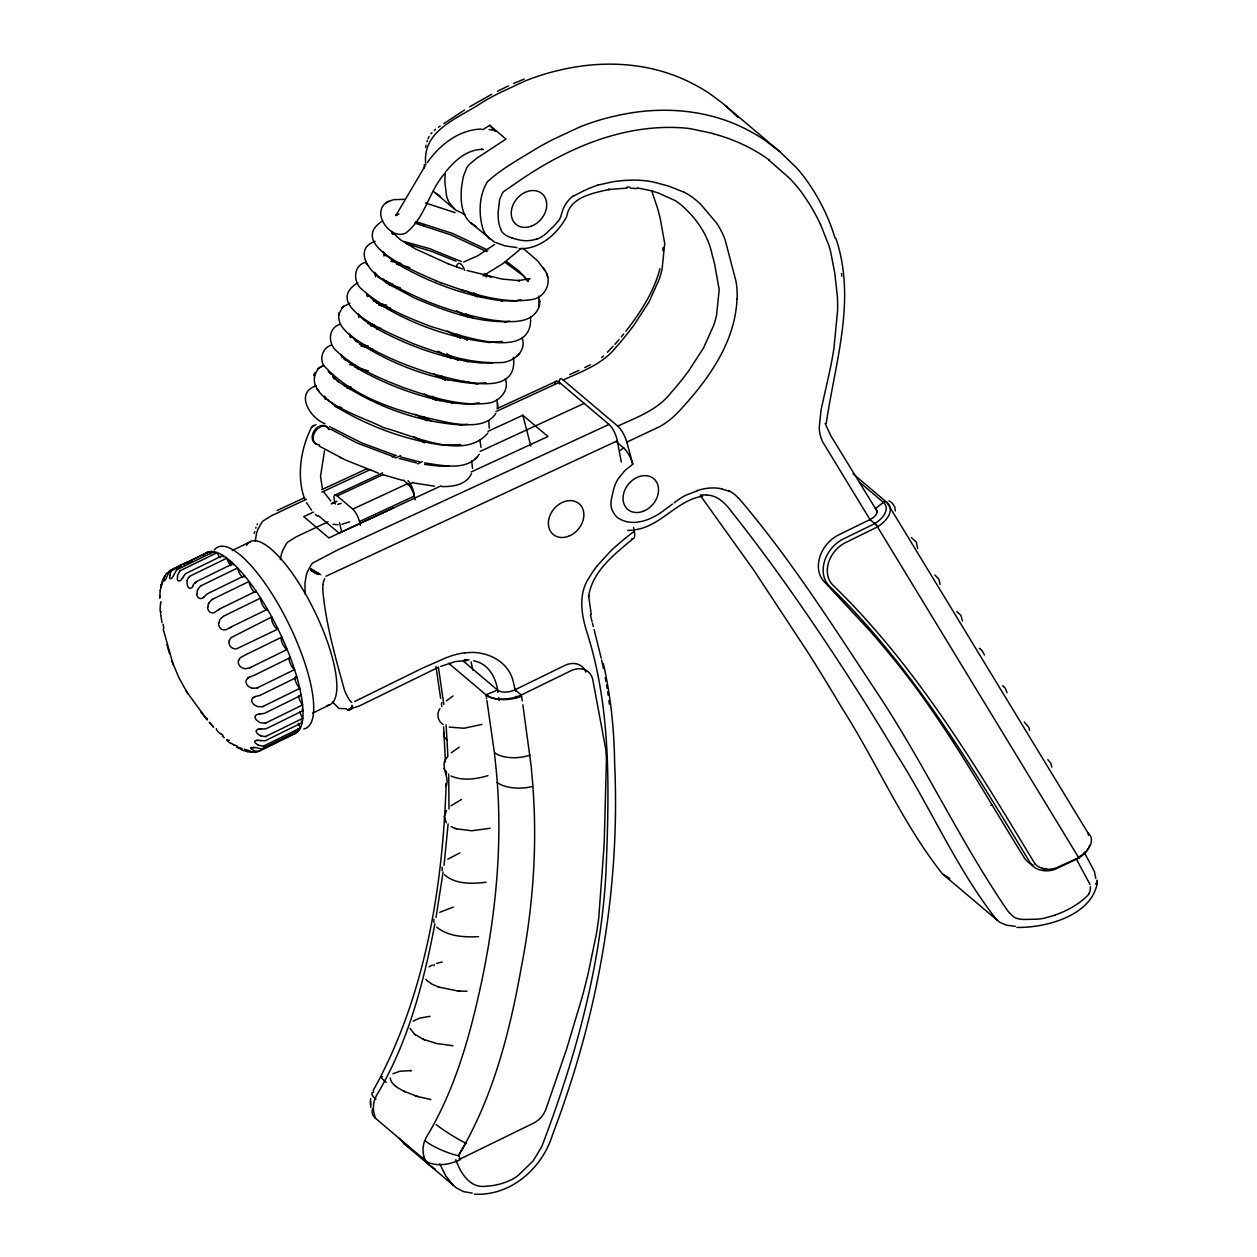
<?xml version="1.0" encoding="UTF-8"?>
<svg xmlns="http://www.w3.org/2000/svg" width="1257" height="1257" viewBox="0 0 1257 1257"><rect width="100%" height="100%" fill="white"/><g stroke="black" fill="none" stroke-linecap="round" stroke-linejoin="round"><path stroke-width="1.5" d="M322.798 589.407L322.955 584.678M322.782 589.926C325.736 623.865 335.399 657.175 344.402 689.952A65.191 51.396 -49.8 0 0 345.078 691.759L347.749 697.179A40.444 31.881 -49.8 0 0 351.19 701.956A10.26 8.092 -49.8 0 0 351.771 702.412M1078.946 858.515L1077.752 857.777M207.971 607.005L208.316 604.523M433.838 922.308L433.854 919.291M425.777 164.667C421.472 129.22 460.518 117.718 483.615 101.44A407.881 321.572 -49.8 0 1 498.149 93.568L525.127 80.967A217.445 171.439 -49.8 0 1 540.259 75.467L547.345 73.299A196.076 154.595 -49.8 0 1 558.281 70.502C604.067 59.236 653.844 62.269 695.655 85.24A243.151 191.708 -49.8 0 1 709.749 93.662L721.738 102.555L779.921 151.704L796.592 167.872A237.133 186.963 -49.8 0 1 805.25 178.478C818.338 196.516 828.709 216.675 835.009 238.092M370.784 1107.386L370.564 1098.697M244.581 749.565L246.529 751.199M448.985 808.989L448.686 774.029M472.569 468.468L471.626 460.926M390.236 1077.83C390.88 1084.791 398.626 1088.216 403.968 1091.265M737.011 299.119C735.078 343.192 707.471 380.777 678.434 411.903A66.92 52.763 -49.8 0 1 660.019 426.484L626.834 442.118L632.805 464.21L625.389 470.134A7.856 6.206 -49.8 0 0 624.572 470.951L624.258 471.312A29.854 23.537 -49.8 0 0 623.519 472.208L619.528 477.204M255.265 541.06L256.522 533.424A39.328 31.016 -49.8 0 1 257.874 529.433L261.597 522.582A11.376 8.956 -49.8 0 1 263.232 520.854L271.528 515.7L306.425 499.265M448.12 823.963L444.051 865.35M662.879 250.646L663.115 247.393M169.884 575.125L169.915 577.089M383.982 256.067L383.401 252.17L384.673 254.543L382.866 251.589L386.009 255.658L384.736 254.323L398.265 264.551L397.118 263.813C429.423 282.668 465.42 296.024 502.58 300.894L501.26 300.753L516.438 300.863L514.71 301.13L520.917 299.653M177.536 576.272L177.551 578.503M917.657 548.665L916.29 542.05L911.341 537.572M489.272 428.197L488.753 420.812M1097.33 882.87C1091.485 915.85 1045.871 927.965 1016.866 927.415M218.922 623.016L219.472 620.644A9.318 8.595 60.2 0 1 220.148 619.261L223.18 616.417M445.418 171.863L445.229 173.686A94.935 74.839 -49.8 0 0 444.899 182.516L446.534 195.872A43.272 34.112 -49.8 0 0 449.362 202.88L455.584 210.013L465.373 214.711M323.002 584.301L323.143 583.358A17.551 13.843 -49.8 0 1 323.505 581.881L324.62 578.597M160.519 603.517L160.315 605.968A6.002 0.927 -84.6 0 0 160.268 611.373A6.002 0.927 -84.6 0 0 161.163 611.766M280.311 559.664L281.364 554.463A39.344 31.016 -49.8 0 1 282.731 550.456L286.439 543.605A11.376 8.972 -49.8 0 1 288.073 541.877L296.385 536.739L327.967 521.844M442.103 867.189L442.228 870.818M443.093 872.154L436.006 917.437M160.88 585.903L160.833 587.49M318.791 368.018C296.133 398.265 366.463 418.015 383.511 427.679C412.107 434.875 464.163 461.523 487.92 433.005M351.709 706.968L352.054 705.303M386.308 280.955C418.408 300.234 454.28 313.354 491.11 319.875C507.215 322.216 534.256 325.547 539.504 304.98M539.489 305.137L539.724 301.491M160.22 590.444L159.655 598.143L160.409 596.022M539.206 306.739L538.813 296.071M434.922 923.706C423.656 982.958 408.006 1043.121 376.66 1095.161A32.493 25.627 -49.8 0 0 375.042 1098.917M497.458 408.651L497.034 399.789M161.697 584.584L162.436 581.001M161.65 584.804L161.477 586.72M351.253 707.66L351.85 706.12M324.51 450.792L320.519 476.356L322.483 489.146M513.422 357.271C518.905 400.999 452.567 378.608 430.884 373.455C406.121 365.693 381.814 355.794 359.753 341.998C350.609 335.603 337.347 327.527 338.809 314.58M339.013 313.669L342.658 307.258M358.858 317.597L359.031 316.733M338.604 315.68L339.233 312.569M229.355 641.054L230.141 638.886A9.318 8.375 37.7 0 1 230.989 637.692L271.748 616.936A6.819 2.043 64 0 0 273.319 624.289A6.819 2.043 64 0 0 277.986 629.019L236.709 648.769A9.49 8.218 -81.7 0 1 235.735 648.879L233.566 648.549A5.908 5.012 62.9 0 1 229.088 640.944M425.589 147.273L426.029 145.184M160.692 602.496L160.896 601.694M164.463 577.089L166.223 573.632A6.269 5.955 42.9 0 1 167.071 573.003L171.345 570.804M254.275 533.377L254.7 531.554M446.502 810.639L444.255 816.641L446.266 822.801M311.72 427.097C300.722 448.026 296.228 476.969 304.901 499.673M458.632 1155.702L458.632 1155.67A5.594 4.415 -49.8 0 1 459.104 1154.539L463.126 1147.782M161.116 584.804L162.844 581.598M433.901 965.91L434.231 964.7M187.073 580.483L188.424 577.56M659.956 268.684C653.907 291.923 640.52 312.365 625.939 331.11M162.719 579.917L164.588 576.272A6.269 5.829 29 0 1 165.28 575.722M257.135 524.688L257.559 523.933M351.614 707.282L350.153 709.608M426.971 141.648L427.443 140.218M352.714 706.795L352.211 708.068M238.767 660.224L239.788 658.338A9.318 7.825 23.3 0 1 240.81 657.38L246.466 654.394M313.731 375.576L314.109 374.539M314.344 373.848L314.721 372.81M255.768 528.144L256.082 527.28M352.589 707.188L351.944 708.477M197.695 589.784L200.162 586.312A6.269 4.242 -42.7 0 1 201.089 585.778M161.037 587.365L160.44 589.36A9.49 3.205 -83.3 0 0 160.315 590.507M428.103 138.553L429.187 136.385M528.16 280.154L527.641 281.301L529.511 278.693L526.463 279.965L529.904 278.661L518.198 280.657L519.66 280.625L502.109 279.085L467.101 270.491M208.882 603.03L211.616 599.825M471.438 473.606C466.551 484.888 452.646 486.805 441.773 486.585M459.182 1154.382L459.339 1154.083A27.638 21.793 -49.8 0 1 459.921 1153.03C493.64 1096.088 510.138 1030.331 521.624 965.675C533.895 902.149 538.012 837.193 531.711 772.725M439.95 708.571C436.383 713.677 437.672 721.298 443.108 724.409M373.14 1090.589C424.929 997.712 442.7 888.762 446.172 783.52L446.235 785.955C450.053 776.307 438.787 765.67 447.319 757.107M182.941 577.309L185.423 573.852A6.269 5.342 -58.1 0 1 186.35 573.318L222.835 555.453A6.819 2.043 64 0 1 223.275 557.008M246.671 679.566L247.943 678.026M465.907 1143.163L464.43 1145.646M1096.874 882.603L1096.025 883.702M464.226 1145.975L463.692 1146.855M357.836 282.731C318.54 307.038 398.673 336.876 413.71 343.884C441.066 354.034 469.788 363.666 499.343 362.597C512.196 363.022 526.966 352.023 522.189 338.039M424.976 166.144L395.829 215.575L397.888 214.366M182.406 578.204L181.197 579.933A6.002 3.033 -73.5 0 1 177.19 578.911M351.174 707.832L349.242 709.702L347.199 709.655M479.247 454.264C467.29 471.815 442.197 465.341 424.567 462.906M495.777 413.474C486.632 427.49 466.976 425.07 452.661 423.499M1096.56 883.074L1095.711 884.017M444.161 174.095C428.716 191.755 424.63 219.284 405.414 233.252C401.721 234.902 397.353 234.666 393.771 232.859C383.055 227.344 374.193 210.092 387.187 202.126M427.443 162.467C439.714 144.822 459.245 129.455 481.572 129.094M351.929 708.571L351.363 709.089M192.95 585.275L194.772 582.934M558.328 220.996L554.793 225.019A91.4 72.058 -49.8 0 1 553.441 226.449L546.732 232.922A25.627 20.206 -49.8 0 1 536.959 239.144M597.185 565.807L610.069 551.65A197.836 155.978 -49.8 0 1 625.577 538.059M446.392 171.015C455.898 159.419 467.808 149.473 482.264 149.394L481.321 149.363L483.521 149.442M621.367 336.829L623.661 333.985M430.947 133.776L431.905 132.629M619.371 477.377L618.397 478.571A10.119 7.982 -49.8 0 0 617.548 479.844L615.993 482.829A38.291 30.184 -49.8 0 0 613.84 488.486L611.295 499.563A29.634 23.364 -49.8 0 0 611.043 505.738L611.562 508.551A14.534 11.454 -49.8 0 0 611.735 509.069L612.033 509.823A24.197 19.075 -49.8 0 0 612.442 510.719L612.693 511.19A42.204 33.279 -49.8 0 0 614.972 514.867L616.496 516.658A19.358 15.257 -49.8 0 0 617.501 517.57C631.784 527.594 650.733 520.382 663.272 510.861M619.041 339.594L614.893 344.308M395.939 215.434L397.039 214.79M613.07 346.304L607.382 352.274M517.24 356.218L519.612 353.673M252.688 698.106L254.197 696.975M474.973 459.622L477.393 457.124M203.995 596.902L207.028 594.074A6.269 3.661 -39.8 0 1 208.002 593.665M343.192 306.771L349.933 303.188M341.778 308.091L344.057 305.954M179.83 571.039L177.818 574.732A9.318 6.206 -64.8 0 0 177.441 576.287M521.435 248.273L502.721 263.734L483.049 275.88M451.294 752.833L459.182 747.177M446.408 700.887L453.07 695.954M601.6 357.538L603.549 355.888M312.145 426.752L313.354 425.919M311.437 427.333L312.427 426.516M632.711 539.002C614.406 554.306 592.031 571.432 588.606 596.729L588.575 595.567L591.261 614.547M434.262 130.367L435.503 129.361M625.562 538.027L634.235 531.208L633.512 527.359M450.964 805.831L461.618 799.389M620.534 450.273L623.613 447.901L616.244 441.678M494.535 244.455L477.974 255.69L463.66 262.022M663.617 510.593L672.511 504.026M447.838 859.159L459.905 852.906M674.129 502.831L679.377 499.013A38.26 30.168 -49.8 0 1 687.013 494.755L697.368 490.78M203.273 597.515L201.591 598.458A6.002 4.321 -81 0 1 196.689 593.964M319.419 367.563L323.615 365.41C356.281 401.14 407.771 414.339 453.808 423.672M317.77 368.757L323.615 365.41C319.372 358.088 322.876 347.796 331.078 345.172M438.52 127.177L440.154 126.077M413.192 1021.093L419.681 1018.107L430.02 1016.332M218.624 609.535L215.324 611.939A9.49 6.474 -66.2 0 1 214.491 612.458L212.606 612.897A5.908 4.682 -89.4 0 1 207.594 607.005M443.862 123.642L464.556 109.972M511.693 186.115C561.313 150.62 620.345 123.516 682.677 127.868A177.63 140.046 -49.8 0 1 690.046 128.638L713.128 133.478M511.332 186.366L504.403 191.048A16.027 12.633 -49.8 0 0 502.674 192.51L499.61 199.47L498.181 212.024A73.425 57.885 -49.8 0 0 498.291 218.309L498.322 218.671A48.285 38.071 -49.8 0 0 499.045 223.887L499.202 224.516A32.195 25.376 -49.8 0 0 501.26 230.11M573.663 195.951L584.002 190.703M482.688 129.738L489.711 125.291L505.974 139.056L476.529 158.398L469.16 164.588A18.494 14.581 -49.8 0 0 466.724 167.904L463.252 176.703L461.508 187.45A94.935 74.839 -49.8 0 0 461.162 196.281C461.209 205.787 463.142 216.455 470.762 222.929L494.457 242.114L504.937 245.853L516.973 247.613M392.907 1073.745L399.946 1071.215L411.008 1070.603M325.972 576.24L617.313 440.814A13.23 4.399 67.1 0 0 609.017 424.41L559.318 382.364A13.23 4.399 67.1 0 0 554.887 384.029M429.061 966.869L432.424 964.999M439.683 912.315L453.306 907.114M469.631 106.814L491.566 94.369M387.596 201.874L393.692 199.643L405.21 199.329M386.04 202.801L388.727 201.199M177.363 569.484L213.894 551.713A6.819 2.043 64 0 1 214.507 553.379M229.984 627.589L226.401 629.521A9.49 7.495 -71.5 0 1 225.49 629.836L223.447 629.883A5.908 4.934 78.2 0 1 218.577 622.938M313.81 425.667L316.041 424.74M313.024 426.107L314.14 425.479M201.073 585.731L237.589 567.944A6.819 2.043 64 0 0 242.9 577.56M207.955 593.477L244.471 575.706A6.819 2.043 64 0 1 244.502 576.822M212.559 599.259L249.059 581.472A6.819 2.043 64 0 0 252.484 590.036A6.819 2.043 64 0 0 256.082 591.183L219.582 608.969M230.942 627.054L267.442 609.252A6.819 2.043 64 0 1 263.2 606.235A6.819 2.043 64 0 1 260.639 598.081L224.155 615.883A6.269 1.995 -32 0 0 223.212 616.48M249.09 677.287L252.877 675.826A6.269 1.964 -20 0 0 253.977 675.433L257.386 673.721M497.426 91.305L508.488 85.869M584.756 367.563L590.319 364.766M279.054 741.111L269.721 745.747M283.721 738.802L293.054 734.167A100.686 30.152 64 0 0 276.949 626.929A100.686 30.152 64 0 0 203.618 555.233M267.38 746.894L268.542 746.312M266.217 747.475L264.457 748.339M232.215 550.55L250.85 541.453M312.6 713.175L329.538 704.894M263.876 748.622L262.116 749.486M1034.857 863.826A27.717 21.856 -49.8 0 0 1055.864 868.053L1078.726 857.73L876.836 525.787L874.762 523.619L843.667 538.797A30.514 24.056 -49.8 0 0 829.133 585.872C912.331 666.477 971.944 766.566 1031.416 864.832A30.797 24.292 -49.8 0 0 1039.79 869.907L1043.813 870.708A30.797 24.292 -49.8 0 0 1054.639 869.498L1078.349 858.28A23.506 13.261 -21.1 0 0 1089.63 845.411M887.112 502.533A26.586 15.194 -22.7 0 1 877.449 526.903L845.741 542.505A27.465 21.652 -49.8 0 0 832.668 584.866C915.882 665.487 975.526 765.544 1034.967 863.842M990.925 805.313L992.134 804.731M459.182 1158.451L459.968 1159.095L533.487 1123.192A20.348 16.042 -49.8 0 0 545.868 1109.334L566.546 1049.312L582.038 997.555A754.828 595.127 -49.8 0 0 588.48 972.164L596.478 933.417A375.105 295.741 -49.8 0 0 598.803 917.311L604.161 844.39L606.44 759.951A135.143 106.546 -49.8 0 0 605.591 748.308L592.801 679.801A20.348 16.042 -49.8 0 0 570.851 670.798L521.294 694.995L515.071 689.747L514.302 686.023A100.324 79.097 -49.8 0 0 513.453 682.645C509.179 660.726 485.218 649.712 464.619 653.012M180.05 565.791L172.916 569.39A6.269 5.955 84.3 0 0 171.973 570.05L170.119 573.679A9.318 4.949 -63 0 0 169.774 575.187M173.105 569.94L174.267 569.374M315.837 385.93C294.342 393.158 310.495 418.487 325.029 423.719M175.446 568.808L176.624 568.227M246.623 654.316L281.835 637.095A6.819 2.043 64 0 0 282.338 643.254A6.819 2.043 64 0 0 287.193 649.476L253.018 666.21M257.669 673.595L290.367 657.552A6.819 2.043 64 0 0 289.786 662.219A6.819 2.043 64 0 0 294.609 669.604L258.125 687.453M261.535 749.769L256.585 752.063A6.269 5.955 84.2 0 1 255.564 752.362L251.447 751.639M179.83 565.524L182.171 564.393M183.569 564.079L206.824 552.53A6.819 2.043 64 0 1 207.342 553.646M177.787 567.661L178.965 567.096M252.421 666.493L250.724 667.31M188.047 561.565L170.292 570.301A6.269 5.971 66 0 0 169.428 570.929L166.317 577.953A5.908 1.398 -73.9 0 1 163.976 580.765L163.709 581.001A6.269 5.657 14.2 0 0 163.143 581.331M189.43 561.25L209.385 551.666A6.819 2.043 64 0 0 210.516 553.881M180.144 566.53L181.307 565.964M183.663 564.833L184.826 564.267M187.183 563.136L191.881 560.889M277.011 510.531L304.681 497.615M313.543 512.07L303.738 516.643L328.878 537.917L441.034 485.893M321.839 492.1L370.705 469.458M334.865 495.085L382.631 472.915M335.21 504.026L334.346 500.286A10.182 3.174 65.1 0 1 337.175 495.918L383.165 474.58M331.439 503.743L335.918 501.669M331.628 503.664L336.939 501.197M337.175 495.918L352.746 509.116L407.598 483.662A10.182 3.174 65.1 0 1 414.323 496.106L415.187 499.846M360.35 525.3L359.471 521.561L414.323 496.106M393.912 507.702L339.076 533.157L318.367 515.637M254.055 751.12L252.06 752A6.269 5.845 -76.4 0 1 251.054 752.283L247.299 751.592M321.965 489.57L367.39 468.531M569.641 374.633L578.958 370.328M395.311 458.067L400.606 455.631M417.544 463.864L422.415 461.618M407.865 484.793L413.129 482.358M480.158 451.389L584.175 403.387M471.139 471.988L547.989 436.509L522.849 415.25L488.015 431.324M392.294 457.029L395.861 455.38M497.253 408.556L556.411 381.248M495.855 411.636L559.318 382.364M609.017 424.426L337.913 549.828L312.93 562.9A11.376 8.956 -49.8 0 0 311.296 564.629L307.572 571.495A39.328 31.016 -49.8 0 0 306.221 575.486L304.964 583.122L305.121 593.98M559.585 384.061A13.23 3.897 63.5 0 1 563.23 379.991C582.305 371.302 603.329 363.792 616.574 346.555A164.808 129.942 -49.8 0 0 621.429 341.024L627.29 333.843A251.29 198.135 -49.8 0 0 634.408 324.463L649.036 301.9L659.202 279.29A91.023 71.759 -49.8 0 0 662.093 269.061L664.717 243.559L660.224 218.388A519.518 409.609 -49.8 0 0 657.662 208.599L651.707 190.734M584.489 190.483L589.47 188.267A88.901 70.093 -49.8 0 1 597.845 185.109M263.436 706.23L299.826 688.396A6.819 2.043 64 0 1 295.301 680.21A6.819 2.043 64 0 1 296.951 677.272L260.482 695.121A6.269 3.174 -15.3 0 1 259.492 695.577M437.53 667.718L359.298 705.994L347.513 709.765L349.635 709.906M513.689 83.481L524.263 79.034M266.233 722.744L302.623 704.91A6.819 2.043 64 0 1 298.553 695.922M515.071 689.747A13.246 7.118 -14.4 0 1 497.489 690.03L485.988 694.838L448.718 663.287M249.719 667.766L245.712 668.708A9.49 8.626 80.5 0 1 244.691 668.63L242.46 667.97A5.908 4.918 47.8 0 1 238.579 660.114M382.552 220.949C344.889 245.146 421.629 273.932 436.572 281.049M266.358 736.193L302.827 718.313A6.819 2.043 64 0 1 299.732 711.493M264.064 745.794L300.454 727.929A6.819 2.043 64 0 1 298.396 723.294M349.682 521.828L341.92 524.279M440.783 666.367L455.537 661.496L466.897 660.648M365.74 262.242C352.824 265.478 352.871 282.809 362.503 289.833C381.971 307.446 407.017 317.235 431.135 326.631C453.73 332.759 533.612 364.546 530.533 317.047M464.634 652.823A77.148 60.823 -49.8 0 0 446.235 657.725L422.399 668.174L354.741 701.485M340.458 324.149C327.936 327.37 327.621 344.214 336.923 351.3C355.684 368.678 380.085 378.341 403.513 387.643C430.067 396.693 458.035 406.262 486.475 403.371C498.479 402.743 510.028 390.99 505.22 378.687M341.087 503.366L337.662 504.356M1055.11 915.19L1043.734 918.333A75.593 59.598 -49.8 0 1 1035.988 919.228L1024.062 919.464A38.448 30.309 -49.8 0 1 1015.86 918.081L1015.703 917.909A17.189 13.56 -49.8 0 1 1012.843 916.164L1009.277 912.676A105.792 83.418 -49.8 0 1 1007.58 910.681C959.468 840.289 923.534 762.229 876.145 691.287C832.527 625.405 789.993 557.982 738.425 497.882M257.104 687.878L252.956 688.349A9.49 8.689 56.8 0 1 251.919 688.098M481.965 724.409L464.053 728.243L449.205 727.096M536.928 238.924L536.723 238.987A35.903 28.314 -49.8 0 1 525.065 240.7A58.765 46.336 -49.8 0 1 517.46 239.521L511.788 237.95M479.074 402.806L468.892 404.361L451.53 402.868L452.599 403.01C419.351 397.118 387.109 385.255 357.774 368.568L358.826 369.197L343.962 358.638L345.204 359.848L341.213 354.788L342.108 357.695M597.845 185.125L613.18 181.684A172.115 135.693 -49.8 0 1 630.653 180.175L631.595 180.144A132.661 104.598 -49.8 0 1 653.263 181.998L668.865 186.146L683.337 191.944M436.462 963.428L442.165 961.951M259.461 695.514L255.454 696.488M487.905 775.679C476.104 779.151 462.686 781.147 451.059 776.025M375.136 241.344C351.112 249.467 371.993 276.634 387.47 281.694M314.25 386.402L316.073 385.852M262.336 706.638L258.094 706.701A9.49 8.422 35.9 0 1 257.056 706.324L254.825 705.177A6.002 4.242 28.1 0 1 252.673 698.091M502.501 341.464L488.674 342.391L490.214 342.454C448.796 338.039 408.211 323.08 373.376 300.344L374.727 301.319L366.62 293.698L367.358 296.621M398.17 214.287L399.019 214.114M258.219 714.212L256.491 714.919A6.002 3.645 23.5 0 0 257.716 721.094L259.822 722.414A9.49 7.825 22.9 0 0 260.875 722.775L265.117 723.136M460.628 444.585L443.202 445.229L444.632 445.371C406.31 440.453 369.071 426.657 336.043 406.734L337.332 407.567L324.982 397.621L325.359 399.459M257.905 729.154L259.838 728.903M490.136 828.269L471.689 830.767L456.228 828.787M484.479 383.086L486.113 382.725L475.979 383.778L477.44 383.778C434.089 380.635 391.446 364.656 355.37 340.616L356.579 341.558L349.399 334.142L350.514 337.646M702.742 496.185C676.125 500.223 660.255 527.579 632.962 529.998M346.429 708.759L338.824 708.445L332.351 701.736M244.769 749.298L249.939 751.058M265.321 736.523L261.11 735.958M509.666 321.163L504.843 321.823L506.587 321.713C473.936 322.059 443.297 310.055 415.171 298.333L387.03 283.312L377.713 276.351L379.095 277.561L374.743 272.329L375.686 276.791M467.777 424.316L460.093 425.039L461.728 425.023C417.45 422.132 373.659 405.807 337.175 380.761L338.526 381.829L333.671 377.226M242.114 748.559L236.677 746.878L237.934 747.726M486.098 882.241C472.318 883.875 455.71 884.582 444.585 874.841M261.315 748.779L253.411 747.224M491.063 362.77L481.447 363.022L466.944 361.387L468.091 361.56C436.069 355.7 405.053 344.292 376.613 328.533L377.728 329.177L363.98 320.111L357.852 313.873L358.936 316.56L358.842 315.586M449.048 465.891L439.337 466.143L424.662 464.446M259.602 713.992L263.734 713.489A6.269 4.227 -9.3 0 0 264.803 713.175L301.24 695.262A6.819 2.043 64 0 0 300.344 694.445M478.571 936.669C464.383 937.313 448.183 936.622 436.745 927.163M627.714 530.454L631.721 530.187M347.812 710.126L347.419 709.702M627.054 188.094L608.278 189.54L609.488 189.367C593.398 193.059 569.861 196.94 566.734 216.503C557.527 233.802 539.897 249.546 519.125 248.682M467.023 991.239L459.245 991.066M474.282 1194.15C510.609 1196.334 542.49 1168.24 552.593 1134.521C597.578 1016.536 620.487 890.223 614.642 763.8L614.61 762.59C614.139 729.359 610.745 696.174 603.407 663.743M338.086 524.703L333.074 524.326M256.868 740.106L258.942 740.279M627.039 187.026L629.726 187.12M487.779 362.613L489.303 362.676M491.283 362.739L492.885 362.802M410.112 1070.571L411.558 1070.618M630.433 188.141L637.016 188.581M1015.31 926.362L1006.511 925.183L999.692 922.245L942.561 874.024C902.432 823.429 876.899 762.763 842.221 708.429A3738.617 2947.602 -49.8 0 0 808.628 653.483L753.791 570.159L700.793 496.154M453.039 1045.745L436.588 1043.514L423.892 1039.508M261.283 728.919L265.51 728.84A6.269 5.059 -0.5 0 0 266.563 728.541L303.016 710.629A6.819 2.043 64 0 0 302.073 709.498M438.237 986.996L458.161 991.003M457.438 990.956L459.983 991.113M472.176 1193.082L463.943 1191.73L456.747 1188.195L403.733 1143.43L399.066 1138.214M237.054 745.935L234.399 745.134M434.498 486.208L413.019 482.845M469.05 659.956L466.724 659.705A66.558 52.48 -49.8 0 0 464.399 659.564M706.544 495.038C717.747 495.227 725.792 503.727 731.983 512.196C779.34 571.998 822.219 635.241 863.119 699.583A3738.617 2947.602 -49.8 0 1 896.712 754.53C931.374 808.864 956.907 869.53 997.037 920.124M448.498 422.902L449.55 423.059M463.707 381.374L464.854 381.562M467.918 382.034L469.16 382.222M1046.123 869.137L1042.509 868.414M392.451 261.503L390.927 261.267L401.014 263.31M637.503 187.874L650.686 190.687A196.359 154.815 -49.8 0 1 658.668 193.154L674.899 200.444A86.246 68.004 -49.8 0 1 680.964 204.781C696.064 217.822 708.115 234.87 712.138 254.7A519.518 409.609 -49.8 0 1 714.699 264.504L719.193 289.66L716.569 315.161A91.023 71.759 -49.8 0 1 713.677 325.39L703.511 348L688.883 370.564A251.29 198.135 -49.8 0 1 681.765 379.944L675.92 387.125A164.808 129.942 -49.8 0 1 671.049 392.655C657.804 409.892 636.78 417.403 617.706 426.107L563.23 380.007M489.099 129.565L492.508 130.131M227.077 739.776L229.308 740.373M430.915 1099.529L417.104 1096.355M349.587 364.53L356.155 365.787M359.502 344.151L368.254 345.974M260.435 740.53L264.693 740.813A6.269 5.641 14.5 0 0 265.73 740.514L302.199 722.602A6.819 2.043 64 0 0 301.24 721.219M367.861 323.536L374.507 324.872M376.204 302.874L386.653 305.152M334.881 406.137L341.684 407.567M385.868 282.495L392.64 283.925M344.465 385.726L351.269 387.187M403.906 241.47L429.815 248.697L461.382 261.566M416.413 462.859L399.16 458.444M420.011 461.963L400.81 457.014M360.79 345.974L372.732 349.022M722.304 489.162L729.013 491.173M370.375 325.657L380.902 328.36M415.737 221.578L452.63 233.456L487.779 250.064M378.53 304.932L390.723 308.138M389.403 284.899L400.276 287.822M346.445 387.785L354.474 389.859M396.536 263.97L409.845 267.584M406.247 243.638L432.109 251.541L455.977 261.205M354.961 367.201L368.364 370.862M414.574 223.023L450.949 234.902L486.93 251.683M425.479 202.99L455.128 212.622M402.774 480.441L383.291 474.785M418.597 224.06L419.791 224.39M422.808 225.223L423.892 225.522M473.606 660.805C488.816 663.507 496.499 678.387 497.929 692.481M441.176 282.856C469.882 292.771 500.553 304.351 531.397 299.606C545.491 298.129 553.253 280.861 544.438 269.564M251.919 688.129L249.656 687.17A6.002 4.698 36 0 1 246.561 679.487M403.198 1090.887L416.397 1096.135M415.438 1095.837L418.094 1096.654M460.958 289.817L466.221 291.435M394.462 457.045L357.397 443.155L330.607 429.187M395.861 455.521L361.67 442.888L329.428 426.532M451.059 826.666L455.285 828.489M454.955 828.379L456.605 828.913M462.592 269.014L448.45 263.939M378.357 473.135L345.266 459.905L319.357 446.141M439.683 987.499L431.905 984.137L427.05 980.57M238.626 748.025L242.287 749.91M448.639 264.017L415.438 248.917L400.119 239.537L391.587 231.398L392.545 234.006L392.373 232.985M436.273 280.924L441.364 282.935M949.821 878.423L942.561 874.024M410.081 1028.415L414.37 1034.055L423.216 1039.225M422.572 1038.942L424.599 1039.806M254.165 750.712L258.109 751.482A6.269 6.002 66.1 0 0 259.131 751.183L295.615 733.287A6.819 2.043 64 0 1 294.845 731.605M340.144 457.469L340.961 457.862M318.681 574.48L312.584 571.181L318.084 574.182C313.056 571.574 316.921 573.569 316.387 573.318M318.225 573.726L317 573.113M404.487 1091.516L405.304 1091.909M475.979 226.26L470.762 222.929M316.858 573.553L313.15 571.479M320.818 574.685L319.655 574.088M438.065 351.174L451.514 358.434M447.115 330.937L460.408 338.149M456.527 310.793L468.5 317.298M467.085 291.31L477.377 296.966M415.203 414.276L427.176 420.828M424.238 393.975L436.022 400.464M433.602 373.863L445.465 380.431M410.552 1148.207L403.733 1143.43M435.393 1169.23L428.59 1164.453L422.462 1157.226M439.981 196.013L435.393 192.997A33.892 26.727 -49.8 0 1 433.366 191.048M314.093 572.045L316.23 573.223L313.417 571.636M315.224 572.689L310.95 570.112L314.187 572.124L313.37 571.652M260.12 735.486L258.125 734.135A5.908 2.891 21.3 0 1 258.204 729.437M314.517 572.281L312.38 571.008M446.769 353.704L457.988 360.319M317.88 573.113L319.074 573.773L310.746 568.557M456.904 334.111L467.305 340.317M466.253 314.014L472.915 317.927M414.04 436.729L424.457 442.904M483.914 275.252L486.773 276.901M473.763 292.897L481.651 297.548M423.42 416.648L431.387 421.346M484.464 273.57L491.047 277.498M432.251 396.285L440.076 400.92M441.568 376.189L448.136 380.085M233.001 744.411L230.879 743.06M888.998 500.82L889.846 501.323M257.905 744.93L256.098 743.625A5.908 2.105 20.9 0 1 257.324 740.577M956.891 611.562L960.961 615.474L962.438 621.068M979.25 648.313L980.287 649.021M311.909 570.709L312.899 571.322L310.95 570.112M383.165 278.944L384.391 279.714M505.078 262.367L522.959 275.487L528.003 281.521M506.728 261.645L518.638 270.742L525.552 277.844M934.925 575.062L939.01 579.43L940.095 584.411M1024.314 722.037L1028.886 727.457M221.766 734.292L220.572 733.397M890.899 502.046L891.936 502.91M1002.646 685.772L1003.683 686.636M523.148 248.367L537.619 260.812L545.397 271.166M768.781 160.048L789.506 178.211A229.088 180.615 -49.8 0 1 802.296 193.342L808.927 203.163A301.963 238.076 -49.8 0 1 820.475 224.39M414.37 1034.055L415.36 1034.825M980.46 649.146L981.921 650.466M394.761 1085.451L395.782 1086.284M779.921 151.704L764.225 139.763A243.151 191.708 -49.8 0 0 750.13 131.341C708.32 108.369 658.542 105.337 612.772 116.602A196.076 154.595 -49.8 0 0 601.82 119.399L594.734 121.568A217.445 171.439 -49.8 0 0 579.618 127.067L552.624 139.668A407.881 321.572 -49.8 0 0 538.09 147.54C520.854 158.272 502.391 168.029 487.402 181.794C478.917 195.479 478.508 213.533 482.845 228.743A42.408 33.436 -49.8 0 0 485.139 233.519L486.899 236.049A33.892 26.727 -49.8 0 0 489.869 239.097M852.984 473.748L887.033 502.58L1088.169 833.265A3.048 2.404 -49.7 0 1 1088.358 835.308M859.537 482.169L883.388 502.36A3.048 2.404 -49.7 0 1 887.033 502.58M874.762 523.619L869.985 519.565L838.89 534.759A30.529 24.072 -49.8 0 0 824.356 581.834L870.472 631.485A1373.932 1083.235 -49.8 0 1 885.494 649.272C939.827 713.112 980.209 786.772 1024.204 857.683A30.529 24.072 -49.8 0 0 1033.003 865.13M435.393 192.997L454.5 209.165M403.34 480.064L407.598 483.662M463.33 661.103L497.489 690.03M1047.851 759.652L1050.805 763.235L1051.842 767.116M725.43 105.604L737.938 117.31M251.699 749.109L253.285 750.24A9.49 4.415 11.5 0 0 254.26 750.665M222.222 735.895L224.312 737.78M330.78 500.962L323.992 492.32M315.303 514.302L317.345 516.203M328.203 371.585L329.491 372.81M329.978 373.298L331.22 374.492M425.887 979.266L427.003 980.507M1004.029 686.966L1005.254 688.38M446.738 772.992L445.779 771.892L445.921 774.406L445.779 770.84M453.431 1185.492L445.905 1176.096L439.761 1163.872M892.533 503.476L894.78 506.995L895.393 510.923M982.047 650.592L984.498 655.007M211.207 724.472L209.243 722.272L213.627 727.206L211.537 724.849M489.711 125.291L495.101 131.482M200.821 711.965L207.248 719.915L186.806 691.994M311.579 510.185L306.472 502.659M316.638 388.319L319.074 391.398M333.812 377.399L333.026 376.142L333.875 378.734L333.655 377.713M365.504 262.022L366.416 263.499M366.557 263.734L367.453 265.196M877.449 511.788L830.578 435.362L825.189 423.468M870.535 520.461L822.769 442.024A45.456 35.84 -49.8 0 1 819.218 427.537L821.057 409.986L829.62 371.553A376.032 296.479 -49.8 0 0 833.862 348.833L837.586 310.62A186.68 147.179 -49.8 0 0 837.335 296.071L834.774 273.209L830.751 252.17A171.973 135.583 -49.8 0 0 828.803 245.272L820.491 224.375M172.696 662.973L178.95 677.727L186.633 691.68M185.627 690.062L187.969 693.88M1005.616 688.899L1007.046 692.701M543.181 267.505L544.124 269.061M1076.212 858.767L1090.07 884.567M1084.272 852.372L1094.376 871.478L1095.821 878.486M527.044 279.934L527.783 281.442M455.835 1159.677C460.408 1172.828 470.071 1188.808 486.208 1186.184A69.842 55.072 -49.8 0 0 506.555 1181.863L511.693 1179.569A28.927 22.799 -49.8 0 0 516.234 1176.851L516.438 1176.709A45.865 36.17 -49.8 0 0 518.403 1175.232L533.078 1160.965L541.311 1147.452A114.403 90.205 -49.8 0 0 542.348 1145.143C575.502 1057.593 601.082 965.392 606.031 871.447C609.126 791.156 611.688 709.137 586.72 631.595C581.205 613.935 578.126 593.257 589.502 577.104A84.957 66.982 -49.8 0 1 597.169 565.791M163.206 629.113L172.633 662.753M171.816 660.569L173.403 664.874M546.355 273.162L547.612 276.807M459.968 1159.095L459.606 1157.933L459.889 1158.86M444.098 768.514L444.381 769.378M1029.169 728.337L1029.483 730.443M166.945 644.668L169.475 653.514M835.921 238.421C856.583 299.889 835.072 362.346 826.258 423.326M459.229 1156.644L458.962 1155.529M479.891 439.919L481.038 447.413M592.503 623.315L593.32 626.457M594.121 629.6L601.176 658.118M522.849 415.25L530.815 446.031M471.045 661.873L472.868 670.217M229.952 560.701L230.927 564.424M590.444 615.113L592.094 621.744M339.547 522.739L341.715 532.088M601.6 659.972L603.439 668.614M1097.33 880.497L1097.282 881.487M617.313 440.814L621.272 461.963M605.198 677.617L605.89 681.31M515.339 691.209L515.071 689.747L564.644 665.534A20.348 16.042 -49.8 0 1 585.888 672.086M521.514 696.205L522.284 700.919M486.05 695.152L486.632 698.672M161.964 622.671L160.55 613.4M606.581 685.002L607.115 688.427M607.65 691.853L608.184 695.262M440.641 698.405L435.975 666.399M516.171 696.331L516.376 697.666M486.915 700.526L487.119 701.862M443.815 704.36L438.379 666.933M487.213 702.537L494.19 751.387M522.849 704.816L531.302 767.163M498.73 697.761L499.123 700.589M494.331 752.377L495.447 762.386M608.938 700.479L609.378 704.077M841.499 273.523L841.797 276.179M164.227 580.011L164.243 578.393A9.318 3.535 -63 0 1 164.321 577.199M495.509 763.188C503.334 834.915 496.924 907.145 482.484 977.616C470.856 1032.751 455.804 1088.719 426.359 1137.224A32.493 25.627 -49.8 0 0 424.74 1140.963M1090.338 886.719L1090.4 887.882A16.278 12.837 -49.8 0 1 1090.369 889.123L1089.505 892.564A8.768 6.914 -49.8 0 1 1089.002 893.491M531.365 768.027L531.648 771.767M446.109 724.849L447.901 756.557M445.434 761.915L443.595 726.892M424.316 164.478L424.457 167.935M197.066 593.854L197.255 591.356A9.318 8.013 -78.8 0 1 197.632 589.753M539.662 299.779L539.724 301.649M370.422 1101.101L370.501 1104.777M1097.251 880.214L1097.361 884.048M497.756 403.418L497.788 406.907M254.26 697.022A9.318 5.861 12 0 1 255.532 696.567M263.483 706.387A6.269 3.802 -13 0 1 262.414 706.811M247.99 678.057A9.318 6.976 15.6 0 1 249.137 677.334M258.314 687.579A6.269 2.671 -18.2 0 1 257.229 688.05M251.039 667.388A6.269 1.414 -22.5 0 1 249.876 667.938M230.031 627.809A6.269 1.241 -30.3 0 1 230.848 627.353M211.647 599.888A6.269 3.205 -36.7 0 1 212.574 599.338M208.269 604.507A9.318 8.469 84.4 0 1 208.851 603.014M218.702 609.724A6.269 2.514 -34.6 0 1 219.582 609.205M204.027 596.996A9.49 5.232 -63.9 0 1 203.273 597.609M193.201 585.998A6.662 3.661 -82.4 0 1 188.676 587.726A6.662 3.661 -82.4 0 1 187.277 580.561M195.134 583.201A5.547 3.127 -45.7 0 1 195.998 582.368M195.825 582.038A4.651 3.41 -46.9 0 1 196.359 581.645L233.205 563.592A6.819 2.043 64 0 1 233.441 564.959M230.801 565.681A6.819 2.043 64 0 1 226.81 558.171L189.933 576.162A4.651 3.755 -51.5 0 0 189.414 576.617M188.613 577.717A5.547 4.714 -53.9 0 1 189.524 576.759M219.896 557.715A6.819 2.043 64 0 1 217.241 552.656L180.788 570.379A6.269 5.657 -66.7 0 0 179.845 571.055M182.972 577.466A9.49 2.31 -64.9 0 1 182.406 578.393M169.569 577.733A5.908 2.215 -73 0 0 172.853 576.774L176.499 570.097A6.269 5.798 -78.3 0 1 177.394 569.531M160.723 586.139A9.318 2.027 -64.5 0 1 160.927 585.039M162.546 581.033A9.49 2.043 -76.5 0 1 162.797 579.996M160.597 603.58A9.49 4.101 88.4 0 1 160.77 602.574M163.897 628.249A6.002 1.524 89.3 0 1 163.221 624.242M207.531 718.784A5.908 1.995 47 0 1 207.216 718.391M222.992 735.204A9.318 4.415 43.4 0 1 222.568 734.968M220.368 733.852A6.002 1.587 39.5 0 1 216.393 728.557M234.43 745.291A9.318 3.645 34.2 0 1 232.985 744.537M230.015 743.028A6.002 1.006 33.2 0 1 226.998 739.713M248.713 751.042A6.269 5.657 -66.9 0 1 247.708 751.356L243.748 750.602A9.318 2.608 26.7 0 1 242.224 750.02M238.971 748.056A9.49 1.414 14.2 0 1 238.28 747.758M292.802 733.617A6.819 2.043 64 0 1 293.054 734.167M251.416 751.78A9.318 1.351 20.8 0 1 249.75 751.12M247.472 751.56A9.49 2.938 12.2 0 1 246.686 751.183M297.579 728.526A6.819 2.043 64 0 1 298.82 730.584L262.43 748.449A6.269 5.939 43.1 0 1 261.33 748.811M251.667 749.093A5.908 1.288 22.1 0 1 254.087 747.915M259.178 740.452A9.318 1.571 13.2 0 1 260.592 740.687M257.968 744.867A9.49 5.766 12.5 0 0 258.911 745.354L262.949 746.124A6.269 5.876 27.1 0 0 264.001 745.857M259.979 729.013A9.318 3.095 11.3 0 1 261.393 729.06M261.157 735.895A9.49 6.929 15.8 0 1 260.152 735.424M266.405 736.272A6.269 5.437 5.6 0 1 265.368 736.633M258.329 714.306A9.318 4.541 10.8 0 1 259.68 714.102M266.233 722.885A6.269 4.745 -5.8 0 1 265.18 723.278M456.464 266.735A10.182 4.305 76.9 0 1 460.109 263.577A10.182 4.305 76.9 0 1 464.681 270.444M317.125 444.208A10.182 7.699 -55.7 0 1 314.973 429.737A10.182 7.699 -55.7 0 1 328.815 429.595M408.022 480.551A10.182 2.938 63 0 1 413.632 495.824M319.687 444.962A10.182 7.573 -56.3 0 1 315.13 431.67A10.182 7.573 -56.3 0 1 329.365 429.47M352.746 509.116A10.182 3.174 65.1 0 1 359.471 521.561M617.706 426.107A13.23 3.881 63.5 0 1 626.803 442.103M623.582 447.806A13.418 3.944 63.5 0 1 632.742 464.147M737.121 299.087A94.636 74.603 -49.8 0 0 735.958 281.159L725.148 239.883A109.972 86.702 -49.8 0 0 716.301 222.725L701.563 205.3A111.873 88.194 -49.8 0 0 683.447 191.771M573.522 195.683A24.653 19.436 -49.8 0 0 562.602 210.595L560.481 217.351A9.962 7.856 -49.8 0 1 558.422 220.839M511.882 237.714A28.251 22.28 -49.8 0 1 501.229 230.895M713.018 133.713A259.806 204.828 -49.8 0 1 768.97 159.796M869.97 519.55A13.843 7.448 -14.5 0 0 876.412 514.034A13.026 7.008 -14.5 0 0 875.501 508.566L883.388 502.36A23.553 13.356 -21.4 0 1 875.092 523.352M700.228 495.132A37.301 29.414 -49.8 0 1 706.544 495.054M1089.191 893.633A27.026 21.306 -49.8 0 1 1082.01 900.421L1080.407 901.866A84.8 66.857 -49.8 0 1 1055.094 914.97M729.154 490.968A43.068 33.955 -49.8 0 1 738.22 498.071M697.352 490.56A55.434 43.696 -49.8 0 1 722.382 488.973M634.329 531.287A13.576 4.651 66.6 0 1 631.878 538.672M1088.232 833.234A26.554 15.021 -22.1 0 1 1078.867 857.07M874.573 523.258A3.001 0.943 56.3 0 1 877.59 526.997M521.262 694.98A26.46 13.921 -12.2 0 1 486.066 694.807M460.408 1159.473A26.444 14.817 -15.7 0 1 425.149 1160.431M521.592 696.268A26.444 13.356 -8.5 0 1 486.349 695.027M375.969 1099.105A26.444 6.222 22.3 0 1 373.8 1091.956M374.885 1098.885A27.434 21.636 -49.8 0 0 374.036 1113.136L375.293 1118.117L424.992 1160.18L423.672 1155.23A27.434 21.636 -49.8 0 1 424.583 1140.947M375.607 1118.29A26.444 14.33 -15.4 0 1 372.528 1108.705M386.402 1082.466A26.444 3.048 31.8 0 1 382.427 1076.573M447.429 740.357A26.444 12.177 -1.3 0 1 444.255 732.47M441.914 706.67A26.444 12.916 -5.5 0 1 441.804 702.647M458.805 1155.843A26.444 6.175 22.2 0 1 425.683 1141.167M466.284 1143.477A26.444 3.001 31.7 0 1 436.132 1124.528M532.591 786.426A26.444 12.13 -1.4 0 1 497.128 782.42M530.093 755.111A26.444 12.884 -5.5 0 1 494.724 752.754M214.319 550A100.686 30.152 64 0 1 287.617 621.602A100.686 30.152 64 0 1 303.833 728.919M246.529 545.302A90.708 27.167 64 0 1 313.276 608.561A90.708 27.167 64 0 1 326.773 705.523M312.459 570.584L311.516 569.971L312.459 570.584M326.301 399.035L324.337 396.379L326.301 399.035M368.631 296.353L367.405 294.939L368.631 296.353M351.049 336.687L349.933 335.368L351.049 336.687M393.315 233.959L392.168 232.529L393.315 233.959M334.865 378.734L332.586 375.843L334.865 378.734M531.208 226.229A20.096 15.838 -49.8 0 0 543.087 194.709A20.096 15.838 -49.8 0 0 512.605 205.959A20.096 15.838 -49.8 0 0 531.208 226.229M643.05 511.348A20.096 15.838 -49.8 0 0 654.913 479.828A20.096 15.838 -49.8 0 0 624.43 491.063A20.096 15.838 -49.8 0 0 643.05 511.348M568.384 536.33A20.096 15.838 -49.8 0 0 580.247 504.811A20.096 15.838 -49.8 0 0 549.765 516.046A20.096 15.838 -49.8 0 0 568.384 536.33"/></g></svg>
